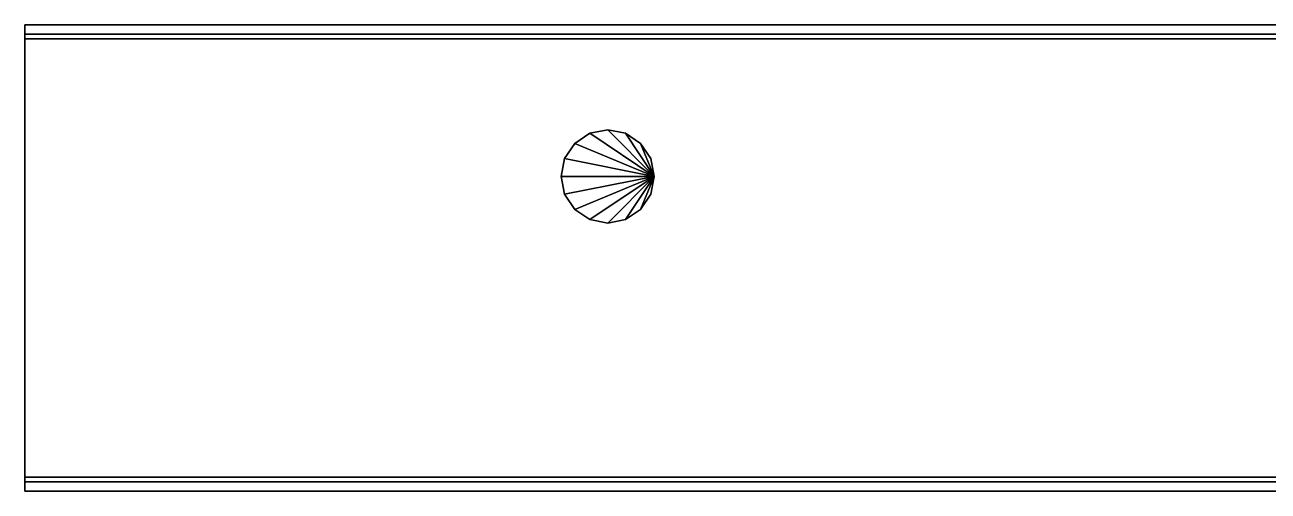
# Model space of a CAD drawing. Header units: metres. Extents: x -12.5 to 12.5, y -33.2 to 2.
# Drawn here: x -12.5 to -7.17, y 0 to 2 of the extents above; entities that cross this region are included whole.
import ezdxf

# ---------------------------------------------------------------- set-up
doc = ezdxf.new("R2010")
doc.units = ezdxf.units.M
for name, color, linetype in [('KORKULUK_KAPI', 4, 'CONTINUOUS'), ('MONTAJ_BORULARI', 2, 'CONTINUOUS'), ('ZEMIN_PLATFORM', 8, 'CONTINUOUS')]:
    doc.layers.add(name, color=color, linetype=linetype)

msp = doc.modelspace()

# ---------------------------------------------------------------- linework, layer by layer
at = {"layer": 'KORKULUK_KAPI'}
for p, q in [((-4.3, 1.96), (-12.5, 1.96)), ((-12.5, 1.96), (-12.5, 1.94)), ((-4.3, 1.96, 1.1), (-12.5, 1.96, 1.1)), ((-12.5, 1.96, 1.1), (-12.5, 1.94, 1.1)), ((-12.5, 1.96), (-12.5, 1.96, 1.1)), ((-12.5, 1.94), (-4.3, 1.94)), ((-12.5, 1.94, 1.1), (-4.3, 1.94, 1.1)), ((-12.5, 1.94), (-12.5, 1.94, 1.1)), ((-4.3, 0.06), (-12.5, 0.06)), ((-12.5, 0.06), (-12.5, 0.04)), ((-4.3, 0.06, 1.1), (-12.5, 0.06, 1.1)), ((-12.5, 0.06, 1.1), (-12.5, 0.04, 1.1)), ((-12.5, 0.06), (-12.5, 0.06, 1.1)), ((-12.5, 0.04), (-4.3, 0.04)), ((-12.5, 0.04, 1.1), (-4.3, 0.04, 1.1)), ((-12.5, 0.04), (-12.5, 0.04, 1.1))]:
    msp.add_line(p, q, dxfattribs=at)
for points in [[(-12.5, 1.94), (-4.3, 1.94), (-4.3, 1.96), (-12.5, 1.96)], [(-12.5, 1.94, 1.1), (-4.3, 1.94, 1.1), (-4.3, 1.96, 1.1), (-12.5, 1.96, 1.1)], [(-12.5, 1.96), (-4.3, 1.96), (-4.3, 1.96, 1.1), (-12.5, 1.96, 1.1)], [(-12.5, 1.94), (-12.5, 1.96), (-12.5, 1.96, 1.1), (-12.5, 1.94, 1.1)], [(-12.5, 1.94), (-4.3, 1.94), (-4.3, 1.94, 1.1), (-12.5, 1.94, 1.1)], [(-12.5, 0.04), (-4.3, 0.04), (-4.3, 0.06), (-12.5, 0.06)], [(-12.5, 0.04, 1.1), (-4.3, 0.04, 1.1), (-4.3, 0.06, 1.1), (-12.5, 0.06, 1.1)], [(-12.5, 0.06), (-4.3, 0.06), (-4.3, 0.06, 1.1), (-12.5, 0.06, 1.1)], [(-12.5, 0.04), (-12.5, 0.06), (-12.5, 0.06, 1.1), (-12.5, 0.04, 1.1)], [(-12.5, 0.04), (-4.3, 0.04), (-4.3, 0.04, 1.1), (-12.5, 0.04, 1.1)]]:
    msp.add_3dface(points, dxfattribs=at)
at = {"layer": 'MONTAJ_BORULARI'}
for p, q in [((-10, 1.55), (-10.0765, 1.5348)), ((-10, 1.55, 4.3), (-10.0765, 1.5348, 4.3)), ((-9.9235, 1.5348), (-10, 1.55)), ((-9.9235, 1.5348, 4.3), (-10, 1.55, 4.3)), ((-10, 1.55), (-10, 1.55, 4.3)), ((-10.0765, 1.5348), (-10.1414, 1.4914)), ((-10.0765, 1.5348, 4.3), (-10.1414, 1.4914, 4.3)), ((-9.8586, 1.4914), (-9.9235, 1.5348)), ((-9.8586, 1.4914, 4.3), (-9.9235, 1.5348, 4.3)), ((-10.1414, 1.4914), (-10.1848, 1.4265)), ((-10.1414, 1.4914, 4.3), (-10.1848, 1.4265, 4.3)), ((-9.8152, 1.4265), (-9.8586, 1.4914)), ((-9.8152, 1.4265, 4.3), (-9.8586, 1.4914, 4.3)), ((-10.1848, 1.4265), (-10.2, 1.35)), ((-10.1848, 1.4265, 4.3), (-10.2, 1.35, 4.3)), ((-9.8, 1.35), (-9.8152, 1.4265)), ((-9.8, 1.35, 4.3), (-9.8152, 1.4265, 4.3)), ((-10.2, 1.35), (-10.1848, 1.2735)), ((-10.2, 1.35, 4.3), (-10.1848, 1.2735, 4.3)), ((-10.2, 1.35), (-10.2, 1.35, 4.3)), ((-9.8152, 1.2735), (-9.8, 1.35)), ((-9.8152, 1.2735, 4.3), (-9.8, 1.35, 4.3)), ((-9.8, 1.35), (-9.8, 1.35, 4.3)), ((-10.1848, 1.2735), (-10.1414, 1.2086)), ((-10.1848, 1.2735, 4.3), (-10.1414, 1.2086, 4.3)), ((-9.8586, 1.2086), (-9.8152, 1.2735)), ((-9.8586, 1.2086, 4.3), (-9.8152, 1.2735, 4.3)), ((-10.1414, 1.2086), (-10.0765, 1.1652)), ((-10.1414, 1.2086, 4.3), (-10.0765, 1.1652, 4.3)), ((-9.9235, 1.1652), (-9.8586, 1.2086)), ((-9.9235, 1.1652, 4.3), (-9.8586, 1.2086, 4.3)), ((-10.0765, 1.1652), (-10, 1.15)), ((-10.0765, 1.1652, 4.3), (-10, 1.15, 4.3)), ((-10, 1.15), (-9.9235, 1.1652)), ((-10, 1.15, 4.3), (-9.9235, 1.1652, 4.3)), ((-10, 1.15), (-10, 1.15, 4.3))]:
    msp.add_line(p, q, dxfattribs=at)
for points in [[(-10, 1.55), (-10.0765, 1.5348), (-10.0765, 1.5348, 4.3), (-10, 1.55, 4.3)], [(-9.8, 1.35), (-10, 1.55), (-10.0765, 1.5348)], [(-9.8, 1.35, 4.3), (-10, 1.55, 4.3), (-10.0765, 1.5348, 4.3)], [(-9.9235, 1.5348), (-10, 1.55), (-10, 1.55, 4.3), (-9.9235, 1.5348, 4.3)], [(-9.8, 1.35), (-9.9235, 1.5348), (-10, 1.55)], [(-9.8, 1.35, 4.3), (-9.9235, 1.5348, 4.3), (-10, 1.55, 4.3)], [(-10.0765, 1.5348), (-10.1414, 1.4914), (-10.1414, 1.4914, 4.3), (-10.0765, 1.5348, 4.3)], [(-9.8, 1.35), (-10.0765, 1.5348), (-10.1414, 1.4914)], [(-9.8, 1.35, 4.3), (-10.0765, 1.5348, 4.3), (-10.1414, 1.4914, 4.3)], [(-9.8586, 1.4914), (-9.9235, 1.5348), (-9.9235, 1.5348, 4.3), (-9.8586, 1.4914, 4.3)], [(-9.8, 1.35), (-9.8586, 1.4914), (-9.9235, 1.5348)], [(-9.8, 1.35, 4.3), (-9.8586, 1.4914, 4.3), (-9.9235, 1.5348, 4.3)], [(-10.1414, 1.4914), (-10.1848, 1.4265), (-10.1848, 1.4265, 4.3), (-10.1414, 1.4914, 4.3)], [(-9.8, 1.35), (-10.1414, 1.4914), (-10.1848, 1.4265)], [(-9.8, 1.35, 4.3), (-10.1414, 1.4914, 4.3), (-10.1848, 1.4265, 4.3)], [(-9.8152, 1.4265), (-9.8586, 1.4914), (-9.8586, 1.4914, 4.3), (-9.8152, 1.4265, 4.3)], [(-9.8, 1.35), (-9.8152, 1.4265), (-9.8586, 1.4914)], [(-9.8, 1.35, 4.3), (-9.8152, 1.4265, 4.3), (-9.8586, 1.4914, 4.3)], [(-10.1848, 1.4265), (-10.2, 1.35), (-10.2, 1.35, 4.3), (-10.1848, 1.4265, 4.3)], [(-9.8, 1.35), (-10.1848, 1.4265), (-10.2, 1.35)], [(-9.8, 1.35, 4.3), (-10.1848, 1.4265, 4.3), (-10.2, 1.35, 4.3)], [(-9.8, 1.35), (-9.8152, 1.4265), (-9.8152, 1.4265, 4.3), (-9.8, 1.35, 4.3)], [(-10.2, 1.35), (-10.1848, 1.2735), (-10.1848, 1.2735, 4.3), (-10.2, 1.35, 4.3)], [(-9.8, 1.35), (-10.2, 1.35), (-10.1848, 1.2735)], [(-9.8, 1.35, 4.3), (-10.2, 1.35, 4.3), (-10.1848, 1.2735, 4.3)], [(-9.8, 1.35), (-10.1848, 1.2735), (-10.1414, 1.2086)], [(-9.8, 1.35, 4.3), (-10.1848, 1.2735, 4.3), (-10.1414, 1.2086, 4.3)], [(-9.8, 1.35), (-10.1414, 1.2086), (-10.0765, 1.1652)], [(-9.8, 1.35, 4.3), (-10.1414, 1.2086, 4.3), (-10.0765, 1.1652, 4.3)], [(-9.8, 1.35), (-10.0765, 1.1652), (-10, 1.15)], [(-9.8, 1.35, 4.3), (-10.0765, 1.1652, 4.3), (-10, 1.15, 4.3)], [(-9.8, 1.35), (-10, 1.15), (-9.9235, 1.1652)], [(-9.8, 1.35, 4.3), (-10, 1.15, 4.3), (-9.9235, 1.1652, 4.3)], [(-9.8, 1.35), (-9.9235, 1.1652), (-9.8586, 1.2086)], [(-9.8, 1.35, 4.3), (-9.9235, 1.1652, 4.3), (-9.8586, 1.2086, 4.3)], [(-9.8, 1.35), (-9.8586, 1.2086), (-9.8152, 1.2735)], [(-9.8, 1.35, 4.3), (-9.8586, 1.2086, 4.3), (-9.8152, 1.2735, 4.3)], [(-9.8152, 1.2735), (-9.8, 1.35), (-9.8, 1.35, 4.3), (-9.8152, 1.2735, 4.3)], [(-10.1848, 1.2735), (-10.1414, 1.2086), (-10.1414, 1.2086, 4.3), (-10.1848, 1.2735, 4.3)], [(-9.8586, 1.2086), (-9.8152, 1.2735), (-9.8152, 1.2735, 4.3), (-9.8586, 1.2086, 4.3)], [(-10.1414, 1.2086), (-10.0765, 1.1652), (-10.0765, 1.1652, 4.3), (-10.1414, 1.2086, 4.3)], [(-9.9235, 1.1652), (-9.8586, 1.2086), (-9.8586, 1.2086, 4.3), (-9.9235, 1.1652, 4.3)], [(-10.0765, 1.1652), (-10, 1.15), (-10, 1.15, 4.3), (-10.0765, 1.1652, 4.3)], [(-10, 1.15), (-9.9235, 1.1652), (-9.9235, 1.1652, 4.3), (-10, 1.15, 4.3)]]:
    msp.add_3dface(points, dxfattribs=at)
at = {"layer": 'ZEMIN_PLATFORM'}
for p, q in [((12.5, 2, -0.4), (-12.5, 2, -0.4)), ((-12.5, 2, -0.4), (-12.5, 0, -0.4)), ((12.5, 2), (-12.5, 2)), ((-12.5, 2), (-12.5, 0)), ((-12.5, 2, -0.4), (-12.5, 2)), ((-12.5, 0, -0.4), (12.5, 0, -0.4)), ((-12.5, 0), (12.5, 0)), ((-12.5, 0, -0.4), (-12.5, 0))]:
    msp.add_line(p, q, dxfattribs=at)
for points in [[(-12.5, 0, -0.4), (12.5, 0, -0.4), (12.5, 2, -0.4), (-12.5, 2, -0.4)], [(-12.5, 0), (12.5, 0), (12.5, 2), (-12.5, 2)], [(-12.5, 2, -0.4), (12.5, 2, -0.4), (12.5, 2), (-12.5, 2)], [(-12.5, 0, -0.4), (-12.5, 2, -0.4), (-12.5, 2), (-12.5, 0)], [(-12.5, 0, -0.4), (12.5, 0, -0.4), (12.5, 0), (-12.5, 0)]]:
    msp.add_3dface(points, dxfattribs=at)

doc.saveas('drawing.dxf')
